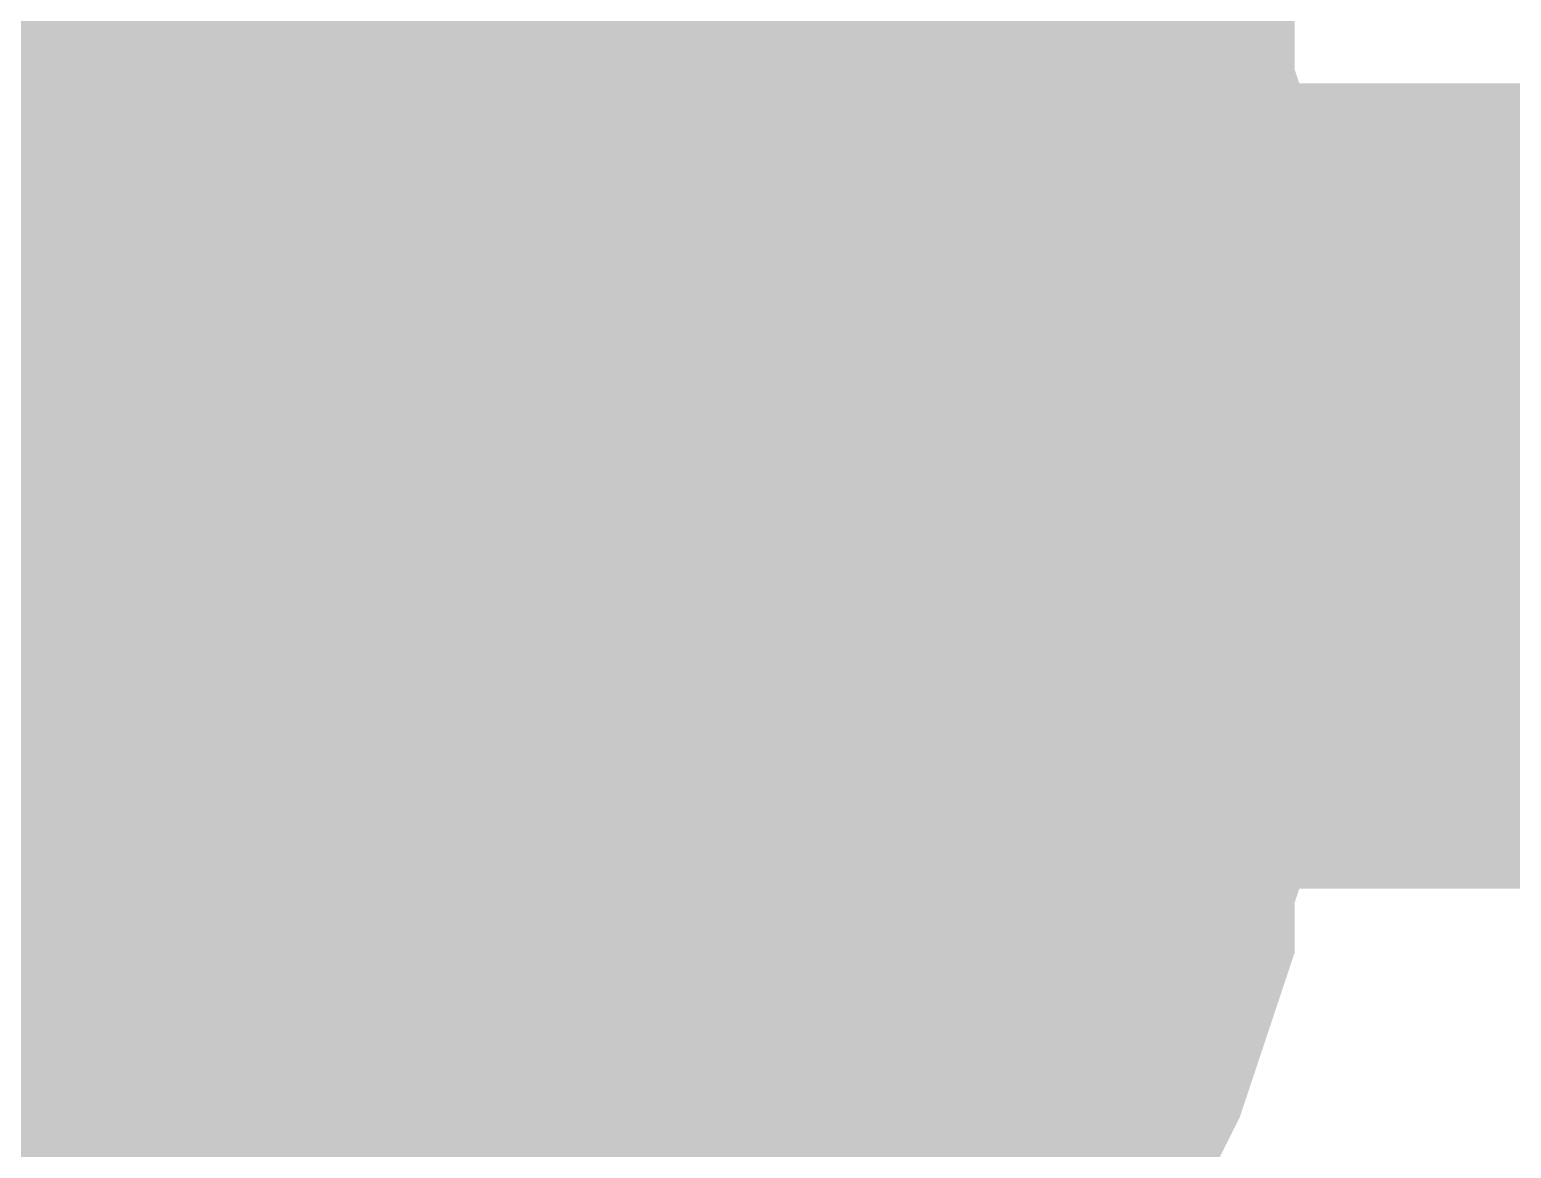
# Model space of a CAD drawing. Header units: inches. Extents: x 0 to 15, y 0 to 9.5.
# Drawn here: x 3.40811 to 3.42981, y 7.4902 to 7.50659 of the extents above; entities that cross this region are included whole.
import ezdxf

# ---------------------------------------------------------------- set-up
doc = ezdxf.new("R2010")
doc.units = ezdxf.units.IN
doc.header["$MEASUREMENT"] = 0
doc.layers.add('Sheet', color=255, linetype='Continuous')

msp = doc.modelspace()

# ---------------------------------------------------------------- linework, layer by layer
at = {"layer": 'Sheet'}
msp.add_lwpolyline([(3.39, 7.5, 0.02, 0.02, 1), (3.41, 7.5, 0.02, 0.02, 1)], format="xyseb", close=True, dxfattribs=at)
for points in [[(3.416332, 7.513122, 0.0118, 0.0118, 0), (3.417066, 7.512388, 0.0118, 0.0118, 0), (3.417433, 7.511654, 0.0118, 0.0118, 0), (3.418168, 7.510919, 0.0118, 0.0118, 0), (3.418535, 7.510185, 0.0118, 0.0118, 0), (3.419269, 7.50945, 0.0118, 0.0118, 0), (3.419636, 7.508349, 0.0118, 0.0118, 0), (3.420003, 7.507614, 0.0118, 0.0118, 0), (3.42037, 7.50688, 0.0118, 0.0118, 0), (3.420737, 7.505778, 0.0118, 0.0118, 0), (3.420737, 7.505044, 0.0118, 0.0118, 0), (3.421104, 7.503942, 0.0118, 0.0118, 0), (3.421104, 7.502841, 0.0118, 0.0118, 0), (3.421471, 7.502107, 0.0118, 0.0118, 0), (3.421471, 7.501005, 0.0118, 0.0118, 0), (3.421471, 7.499903, 0.0118, 0.0118, 0)], [(3.416332, 7.513122, 0.0118, 0.0118, 0), (3.417066, 7.512388, 0.0118, 0.0118, 0), (3.417433, 7.511654, 0.0118, 0.0118, 0), (3.418168, 7.510919, 0.0118, 0.0118, 0), (3.418535, 7.510185, 0.0118, 0.0118, 0), (3.419269, 7.50945, 0.0118, 0.0118, 0), (3.419636, 7.508349, 0.0118, 0.0118, 0), (3.420003, 7.507614, 0.0118, 0.0118, 0), (3.42037, 7.50688, 0.0118, 0.0118, 0), (3.420737, 7.505778, 0.0118, 0.0118, 0), (3.420737, 7.505044, 0.0118, 0.0118, 0), (3.421104, 7.503942, 0.0118, 0.0118, 0), (3.421104, 7.502841, 0.0118, 0.0118, 0), (3.421471, 7.502107, 0.0118, 0.0118, 0), (3.421471, 7.501005, 0.0118, 0.0118, 0), (3.421471, 7.499903, 0.0118, 0.0118, 0)], [(3.416332, 7.513122, 0.0118, 0.0118, 0), (3.417066, 7.512388, 0.0118, 0.0118, 0), (3.417433, 7.511654, 0.0118, 0.0118, 0), (3.418168, 7.510919, 0.0118, 0.0118, 0), (3.418535, 7.510185, 0.0118, 0.0118, 0), (3.419269, 7.50945, 0.0118, 0.0118, 0), (3.419636, 7.508349, 0.0118, 0.0118, 0), (3.420003, 7.507614, 0.0118, 0.0118, 0), (3.42037, 7.50688, 0.0118, 0.0118, 0), (3.420737, 7.505778, 0.0118, 0.0118, 0), (3.420737, 7.505044, 0.0118, 0.0118, 0), (3.421104, 7.503942, 0.0118, 0.0118, 0), (3.421104, 7.502841, 0.0118, 0.0118, 0), (3.421471, 7.502107, 0.0118, 0.0118, 0), (3.421471, 7.501005, 0.0118, 0.0118, 0), (3.421471, 7.499903, 0.0118, 0.0118, 0)], [(3.416332, 7.513122, 0.0118, 0.0118, 0), (3.417066, 7.512388, 0.0118, 0.0118, 0), (3.417433, 7.511654, 0.0118, 0.0118, 0), (3.418168, 7.510919, 0.0118, 0.0118, 0), (3.418535, 7.510185, 0.0118, 0.0118, 0), (3.419269, 7.50945, 0.0118, 0.0118, 0), (3.419636, 7.508349, 0.0118, 0.0118, 0), (3.420003, 7.507614, 0.0118, 0.0118, 0), (3.42037, 7.50688, 0.0118, 0.0118, 0), (3.420737, 7.505778, 0.0118, 0.0118, 0), (3.420737, 7.505044, 0.0118, 0.0118, 0), (3.421104, 7.503942, 0.0118, 0.0118, 0), (3.421104, 7.502841, 0.0118, 0.0118, 0), (3.421471, 7.502107, 0.0118, 0.0118, 0), (3.421471, 7.501005, 0.0118, 0.0118, 0), (3.421471, 7.499903, 0.0118, 0.0118, 0)], [(3.416332, 7.513122, 0.0118, 0.0118, 0), (3.417066, 7.512388, 0.0118, 0.0118, 0), (3.417433, 7.511654, 0.0118, 0.0118, 0), (3.418168, 7.510919, 0.0118, 0.0118, 0), (3.418535, 7.510185, 0.0118, 0.0118, 0), (3.419269, 7.50945, 0.0118, 0.0118, 0), (3.419636, 7.508349, 0.0118, 0.0118, 0), (3.420003, 7.507614, 0.0118, 0.0118, 0), (3.42037, 7.50688, 0.0118, 0.0118, 0), (3.420737, 7.505778, 0.0118, 0.0118, 0), (3.420737, 7.505044, 0.0118, 0.0118, 0), (3.421104, 7.503942, 0.0118, 0.0118, 0), (3.421104, 7.502841, 0.0118, 0.0118, 0), (3.421471, 7.502107, 0.0118, 0.0118, 0), (3.421471, 7.501005, 0.0118, 0.0118, 0), (3.421471, 7.499903, 0.0118, 0.0118, 0)], [(3.416332, 7.513122, 0.0118, 0.0118, 0), (3.417066, 7.512388, 0.0118, 0.0118, 0), (3.417433, 7.511654, 0.0118, 0.0118, 0), (3.418168, 7.510919, 0.0118, 0.0118, 0), (3.418535, 7.510185, 0.0118, 0.0118, 0), (3.419269, 7.50945, 0.0118, 0.0118, 0), (3.419636, 7.508349, 0.0118, 0.0118, 0), (3.420003, 7.507614, 0.0118, 0.0118, 0), (3.42037, 7.50688, 0.0118, 0.0118, 0), (3.420737, 7.505778, 0.0118, 0.0118, 0), (3.420737, 7.505044, 0.0118, 0.0118, 0), (3.421104, 7.503942, 0.0118, 0.0118, 0), (3.421104, 7.502841, 0.0118, 0.0118, 0), (3.421471, 7.502107, 0.0118, 0.0118, 0), (3.421471, 7.501005, 0.0118, 0.0118, 0), (3.421471, 7.499903, 0.0118, 0.0118, 0)], [(3.416332, 7.513122, 0.0118, 0.0118, 0), (3.417066, 7.512388, 0.0118, 0.0118, 0), (3.417433, 7.511654, 0.0118, 0.0118, 0), (3.418168, 7.510919, 0.0118, 0.0118, 0), (3.418535, 7.510185, 0.0118, 0.0118, 0), (3.419269, 7.50945, 0.0118, 0.0118, 0), (3.419636, 7.508349, 0.0118, 0.0118, 0), (3.420003, 7.507614, 0.0118, 0.0118, 0), (3.42037, 7.50688, 0.0118, 0.0118, 0), (3.420737, 7.505778, 0.0118, 0.0118, 0), (3.420737, 7.505044, 0.0118, 0.0118, 0), (3.421104, 7.503942, 0.0118, 0.0118, 0), (3.421104, 7.502841, 0.0118, 0.0118, 0), (3.421471, 7.502107, 0.0118, 0.0118, 0), (3.421471, 7.501005, 0.0118, 0.0118, 0), (3.421471, 7.499903, 0.0118, 0.0118, 0)], [(3.419269, 7.50945, 0.0039, 0.0039, 0), (3.419636, 7.508349, 0.0039, 0.0039, 0), (3.420003, 7.507614, 0.0039, 0.0039, 0), (3.42037, 7.50688, 0.0039, 0.0039, 0), (3.420737, 7.505778, 0.0039, 0.0039, 0), (3.420737, 7.505044, 0.0039, 0.0039, 0), (3.421104, 7.503942, 0.0039, 0.0039, 0), (3.421104, 7.502841, 0.0039, 0.0039, 0), (3.421471, 7.502107, 0.0039, 0.0039, 0), (3.421471, 7.501005, 0.0039, 0.0039, 0), (3.421471, 7.499903, 0.0039, 0.0039, 0)], [(3.419269, 7.50945, 0.0039, 0.0039, 0), (3.419636, 7.508349, 0.0039, 0.0039, 0), (3.420003, 7.507614, 0.0039, 0.0039, 0), (3.42037, 7.50688, 0.0039, 0.0039, 0), (3.420737, 7.505778, 0.0039, 0.0039, 0), (3.420737, 7.505044, 0.0039, 0.0039, 0), (3.421104, 7.503942, 0.0039, 0.0039, 0), (3.421104, 7.502841, 0.0039, 0.0039, 0), (3.421471, 7.502107, 0.0039, 0.0039, 0), (3.421471, 7.501005, 0.0039, 0.0039, 0), (3.421471, 7.499903, 0.0039, 0.0039, 0)], [(3.419269, 7.50945, 0.0039, 0.0039, 0), (3.419636, 7.508349, 0.0039, 0.0039, 0), (3.420003, 7.507614, 0.0039, 0.0039, 0), (3.42037, 7.50688, 0.0039, 0.0039, 0), (3.420737, 7.505778, 0.0039, 0.0039, 0), (3.420737, 7.505044, 0.0039, 0.0039, 0), (3.421104, 7.503942, 0.0039, 0.0039, 0), (3.421104, 7.502841, 0.0039, 0.0039, 0), (3.421471, 7.502107, 0.0039, 0.0039, 0), (3.421471, 7.501005, 0.0039, 0.0039, 0), (3.421471, 7.499903, 0.0039, 0.0039, 0)], [(3.419269, 7.50945, 0.0039, 0.0039, 0), (3.419636, 7.508349, 0.0039, 0.0039, 0), (3.420003, 7.507614, 0.0039, 0.0039, 0), (3.42037, 7.50688, 0.0039, 0.0039, 0), (3.420737, 7.505778, 0.0039, 0.0039, 0), (3.420737, 7.505044, 0.0039, 0.0039, 0), (3.421104, 7.503942, 0.0039, 0.0039, 0), (3.421104, 7.502841, 0.0039, 0.0039, 0), (3.421471, 7.502107, 0.0039, 0.0039, 0), (3.421471, 7.501005, 0.0039, 0.0039, 0), (3.421471, 7.499903, 0.0039, 0.0039, 0)], [(3.419269, 7.50945, 0.0039, 0.0039, 0), (3.419636, 7.508349, 0.0039, 0.0039, 0), (3.420003, 7.507614, 0.0039, 0.0039, 0), (3.42037, 7.50688, 0.0039, 0.0039, 0), (3.420737, 7.505778, 0.0039, 0.0039, 0), (3.420737, 7.505044, 0.0039, 0.0039, 0), (3.421104, 7.503942, 0.0039, 0.0039, 0), (3.421104, 7.502841, 0.0039, 0.0039, 0), (3.421471, 7.502107, 0.0039, 0.0039, 0), (3.421471, 7.501005, 0.0039, 0.0039, 0), (3.421471, 7.499903, 0.0039, 0.0039, 0)], [(3.419269, 7.50945, 0.0039, 0.0039, 0), (3.419636, 7.508349, 0.0039, 0.0039, 0), (3.420003, 7.507614, 0.0039, 0.0039, 0), (3.42037, 7.50688, 0.0039, 0.0039, 0), (3.420737, 7.505778, 0.0039, 0.0039, 0), (3.420737, 7.505044, 0.0039, 0.0039, 0), (3.421104, 7.503942, 0.0039, 0.0039, 0), (3.421104, 7.502841, 0.0039, 0.0039, 0), (3.421471, 7.502107, 0.0039, 0.0039, 0), (3.421471, 7.501005, 0.0039, 0.0039, 0), (3.421471, 7.499903, 0.0039, 0.0039, 0)], [(3.419269, 7.50945, 0.0039, 0.0039, 0), (3.419636, 7.508349, 0.0039, 0.0039, 0), (3.420003, 7.507614, 0.0039, 0.0039, 0), (3.42037, 7.50688, 0.0039, 0.0039, 0), (3.420737, 7.505778, 0.0039, 0.0039, 0), (3.420737, 7.505044, 0.0039, 0.0039, 0), (3.421104, 7.503942, 0.0039, 0.0039, 0), (3.421104, 7.502841, 0.0039, 0.0039, 0), (3.421471, 7.502107, 0.0039, 0.0039, 0), (3.421471, 7.501005, 0.0039, 0.0039, 0), (3.421471, 7.499903, 0.0039, 0.0039, 0)], [(3.701547, 7.499903, 0.0118, 0.0118, 0), (3.401649, 7.499903, 0.0118, 0.0118, 0)], [(3.421471, 7.499903, 0.0118, 0.0118, 0), (3.421471, 7.498802, 0.0118, 0.0118, 0), (3.421471, 7.4977, 0.0118, 0.0118, 0), (3.421104, 7.496966, 0.0118, 0.0118, 0), (3.421104, 7.495864, 0.0118, 0.0118, 0), (3.420737, 7.494763, 0.0118, 0.0118, 0), (3.420737, 7.494028, 0.0118, 0.0118, 0), (3.42037, 7.492927, 0.0118, 0.0118, 0), (3.420003, 7.492192, 0.0118, 0.0118, 0), (3.419636, 7.491091, 0.0118, 0.0118, 0), (3.419269, 7.490356, 0.0118, 0.0118, 0), (3.418535, 7.489622, 0.0118, 0.0118, 0), (3.418168, 7.48852, 0.0118, 0.0118, 0), (3.417433, 7.487786, 0.0118, 0.0118, 0), (3.417066, 7.487052, 0.0118, 0.0118, 0), (3.416332, 7.486317, 0.0118, 0.0118, 0), (3.415598, 7.485583, 0.0118, 0.0118, 0), (3.414864, 7.484848, 0.0118, 0.0118, 0), (3.41413, 7.484481, 0.0118, 0.0118, 0), (3.413396, 7.483747, 0.0118, 0.0118, 0)], [(3.421471, 7.499903, 0.0118, 0.0118, 0), (3.421471, 7.498802, 0.0118, 0.0118, 0), (3.421471, 7.4977, 0.0118, 0.0118, 0), (3.421104, 7.496966, 0.0118, 0.0118, 0), (3.421104, 7.495864, 0.0118, 0.0118, 0), (3.420737, 7.494763, 0.0118, 0.0118, 0), (3.420737, 7.494028, 0.0118, 0.0118, 0), (3.42037, 7.492927, 0.0118, 0.0118, 0), (3.420003, 7.492192, 0.0118, 0.0118, 0), (3.419636, 7.491091, 0.0118, 0.0118, 0), (3.419269, 7.490356, 0.0118, 0.0118, 0), (3.418535, 7.489622, 0.0118, 0.0118, 0), (3.418168, 7.48852, 0.0118, 0.0118, 0), (3.417433, 7.487786, 0.0118, 0.0118, 0), (3.417066, 7.487052, 0.0118, 0.0118, 0), (3.416332, 7.486317, 0.0118, 0.0118, 0), (3.415598, 7.485583, 0.0118, 0.0118, 0), (3.414864, 7.484848, 0.0118, 0.0118, 0), (3.41413, 7.484481, 0.0118, 0.0118, 0), (3.413396, 7.483747, 0.0118, 0.0118, 0)], [(3.421471, 7.499903, 0.0118, 0.0118, 0), (3.421471, 7.498802, 0.0118, 0.0118, 0), (3.421471, 7.4977, 0.0118, 0.0118, 0), (3.421104, 7.496966, 0.0118, 0.0118, 0), (3.421104, 7.495864, 0.0118, 0.0118, 0), (3.420737, 7.494763, 0.0118, 0.0118, 0), (3.420737, 7.494028, 0.0118, 0.0118, 0), (3.42037, 7.492927, 0.0118, 0.0118, 0), (3.420003, 7.492192, 0.0118, 0.0118, 0), (3.419636, 7.491091, 0.0118, 0.0118, 0), (3.419269, 7.490356, 0.0118, 0.0118, 0), (3.418535, 7.489622, 0.0118, 0.0118, 0), (3.418168, 7.48852, 0.0118, 0.0118, 0), (3.417433, 7.487786, 0.0118, 0.0118, 0), (3.417066, 7.487052, 0.0118, 0.0118, 0), (3.416332, 7.486317, 0.0118, 0.0118, 0), (3.415598, 7.485583, 0.0118, 0.0118, 0), (3.414864, 7.484848, 0.0118, 0.0118, 0), (3.41413, 7.484481, 0.0118, 0.0118, 0), (3.413396, 7.483747, 0.0118, 0.0118, 0)], [(3.421471, 7.499903, 0.0118, 0.0118, 0), (3.421471, 7.498802, 0.0118, 0.0118, 0), (3.421471, 7.4977, 0.0118, 0.0118, 0), (3.421104, 7.496966, 0.0118, 0.0118, 0), (3.421104, 7.495864, 0.0118, 0.0118, 0), (3.420737, 7.494763, 0.0118, 0.0118, 0), (3.420737, 7.494028, 0.0118, 0.0118, 0), (3.42037, 7.492927, 0.0118, 0.0118, 0), (3.420003, 7.492192, 0.0118, 0.0118, 0), (3.419636, 7.491091, 0.0118, 0.0118, 0), (3.419269, 7.490356, 0.0118, 0.0118, 0), (3.418535, 7.489622, 0.0118, 0.0118, 0), (3.418168, 7.48852, 0.0118, 0.0118, 0), (3.417433, 7.487786, 0.0118, 0.0118, 0), (3.417066, 7.487052, 0.0118, 0.0118, 0), (3.416332, 7.486317, 0.0118, 0.0118, 0), (3.415598, 7.485583, 0.0118, 0.0118, 0), (3.414864, 7.484848, 0.0118, 0.0118, 0), (3.41413, 7.484481, 0.0118, 0.0118, 0), (3.413396, 7.483747, 0.0118, 0.0118, 0)], [(3.421471, 7.499903, 0.0118, 0.0118, 0), (3.421471, 7.498802, 0.0118, 0.0118, 0), (3.421471, 7.4977, 0.0118, 0.0118, 0), (3.421104, 7.496966, 0.0118, 0.0118, 0), (3.421104, 7.495864, 0.0118, 0.0118, 0), (3.420737, 7.494763, 0.0118, 0.0118, 0), (3.420737, 7.494028, 0.0118, 0.0118, 0), (3.42037, 7.492927, 0.0118, 0.0118, 0), (3.420003, 7.492192, 0.0118, 0.0118, 0), (3.419636, 7.491091, 0.0118, 0.0118, 0), (3.419269, 7.490356, 0.0118, 0.0118, 0), (3.418535, 7.489622, 0.0118, 0.0118, 0), (3.418168, 7.48852, 0.0118, 0.0118, 0), (3.417433, 7.487786, 0.0118, 0.0118, 0), (3.417066, 7.487052, 0.0118, 0.0118, 0), (3.416332, 7.486317, 0.0118, 0.0118, 0), (3.415598, 7.485583, 0.0118, 0.0118, 0), (3.414864, 7.484848, 0.0118, 0.0118, 0), (3.41413, 7.484481, 0.0118, 0.0118, 0), (3.413396, 7.483747, 0.0118, 0.0118, 0)], [(3.421471, 7.499903, 0.0118, 0.0118, 0), (3.421471, 7.498802, 0.0118, 0.0118, 0), (3.421471, 7.4977, 0.0118, 0.0118, 0), (3.421104, 7.496966, 0.0118, 0.0118, 0), (3.421104, 7.495864, 0.0118, 0.0118, 0), (3.420737, 7.494763, 0.0118, 0.0118, 0), (3.420737, 7.494028, 0.0118, 0.0118, 0), (3.42037, 7.492927, 0.0118, 0.0118, 0), (3.420003, 7.492192, 0.0118, 0.0118, 0), (3.419636, 7.491091, 0.0118, 0.0118, 0), (3.419269, 7.490356, 0.0118, 0.0118, 0), (3.418535, 7.489622, 0.0118, 0.0118, 0), (3.418168, 7.48852, 0.0118, 0.0118, 0), (3.417433, 7.487786, 0.0118, 0.0118, 0), (3.417066, 7.487052, 0.0118, 0.0118, 0), (3.416332, 7.486317, 0.0118, 0.0118, 0), (3.415598, 7.485583, 0.0118, 0.0118, 0), (3.414864, 7.484848, 0.0118, 0.0118, 0), (3.41413, 7.484481, 0.0118, 0.0118, 0), (3.413396, 7.483747, 0.0118, 0.0118, 0)], [(3.421471, 7.499903, 0.0118, 0.0118, 0), (3.421471, 7.498802, 0.0118, 0.0118, 0), (3.421471, 7.4977, 0.0118, 0.0118, 0), (3.421104, 7.496966, 0.0118, 0.0118, 0), (3.421104, 7.495864, 0.0118, 0.0118, 0), (3.420737, 7.494763, 0.0118, 0.0118, 0), (3.420737, 7.494028, 0.0118, 0.0118, 0), (3.42037, 7.492927, 0.0118, 0.0118, 0), (3.420003, 7.492192, 0.0118, 0.0118, 0), (3.419636, 7.491091, 0.0118, 0.0118, 0), (3.419269, 7.490356, 0.0118, 0.0118, 0), (3.418535, 7.489622, 0.0118, 0.0118, 0), (3.418168, 7.48852, 0.0118, 0.0118, 0), (3.417433, 7.487786, 0.0118, 0.0118, 0), (3.417066, 7.487052, 0.0118, 0.0118, 0), (3.416332, 7.486317, 0.0118, 0.0118, 0), (3.415598, 7.485583, 0.0118, 0.0118, 0), (3.414864, 7.484848, 0.0118, 0.0118, 0), (3.41413, 7.484481, 0.0118, 0.0118, 0), (3.413396, 7.483747, 0.0118, 0.0118, 0)], [(3.421471, 7.499903, 0.0118, 0.0118, 0), (3.421471, 7.499903, 0.0118, 0.0118, 0), (3.421471, 7.499903, 0.0118, 0.0118, 0), (3.421471, 7.499903, 0.0118, 0.0118, 0), (3.421471, 7.499903, 0.0118, 0.0118, 0), (3.421471, 7.499903, 0.0118, 0.0118, 0), (3.421471, 7.499903, 0.0118, 0.0118, 0), (3.421471, 7.499903, 0.0118, 0.0118, 0), (3.421471, 7.499903, 0.0118, 0.0118, 0), (3.421471, 7.499903, 0.0118, 0.0118, 0), (3.421471, 7.499903, 0.0118, 0.0118, 0), (3.421471, 7.499903, 0.0118, 0.0118, 0), (3.421471, 7.499903, 0.0118, 0.0118, 0), (3.421471, 7.499903, 0.0118, 0.0118, 0), (3.421471, 7.499903, 0.0118, 0.0118, 0), (3.421471, 7.499903, 0.0118, 0.0118, 0), (3.421471, 7.499903, 0.0118, 0.0118, 0), (3.421471, 7.499903, 0.0118, 0.0118, 0), (3.421471, 7.499903, 0.0118, 0.0118, 0), (3.421471, 7.499903, 0.0118, 0.0118, 0), (3.421471, 7.499903, 0.0118, 0.0118, 0), (3.421471, 7.499903, 0.0118, 0.0118, 0), (3.421471, 7.499903, 0.0118, 0.0118, 0), (3.421471, 7.499903, 0.0118, 0.0118, 0), (3.421471, 7.499903, 0.0118, 0.0118, 0), (3.421471, 7.499903, 0.0118, 0.0118, 0), (3.421471, 7.499903, 0.0118, 0.0118, 0), (3.421471, 7.499903, 0.0118, 0.0118, 0), (3.421471, 7.499903, 0.0118, 0.0118, 0), (3.421471, 7.499903, 0.0118, 0.0118, 0), (3.421471, 7.499903, 0.0118, 0.0118, 0), (3.421471, 7.499903, 0.0118, 0.0118, 0), (3.421471, 7.499903, 0.0118, 0.0118, 0)], [(3.421471, 7.499903, 0.0118, 0.0118, 0), (3.421471, 7.499903, 0.0118, 0.0118, 0)], [(3.421471, 7.499903, 0.0118, 0.0118, 0), (3.421471, 7.499903, 0.0118, 0.0118, 0), (3.421471, 7.499903, 0.0118, 0.0118, 0), (3.421471, 7.499903, 0.0118, 0.0118, 0), (3.421471, 7.499903, 0.0118, 0.0118, 0), (3.421471, 7.499903, 0.0118, 0.0118, 0), (3.421471, 7.499903, 0.0118, 0.0118, 0), (3.421471, 7.499903, 0.0118, 0.0118, 0), (3.421471, 7.499903, 0.0118, 0.0118, 0), (3.421471, 7.499903, 0.0118, 0.0118, 0), (3.421471, 7.499903, 0.0118, 0.0118, 0), (3.421471, 7.499903, 0.0118, 0.0118, 0), (3.421471, 7.499903, 0.0118, 0.0118, 0), (3.421471, 7.499903, 0.0118, 0.0118, 0), (3.421471, 7.499903, 0.0118, 0.0118, 0), (3.421471, 7.499903, 0.0118, 0.0118, 0), (3.421471, 7.499903, 0.0118, 0.0118, 0), (3.421471, 7.499903, 0.0118, 0.0118, 0), (3.421471, 7.499903, 0.0118, 0.0118, 0), (3.421471, 7.499903, 0.0118, 0.0118, 0), (3.421471, 7.499903, 0.0118, 0.0118, 0), (3.421471, 7.499903, 0.0118, 0.0118, 0), (3.421471, 7.499903, 0.0118, 0.0118, 0), (3.421471, 7.499903, 0.0118, 0.0118, 0), (3.421471, 7.499903, 0.0118, 0.0118, 0), (3.421471, 7.499903, 0.0118, 0.0118, 0), (3.421471, 7.499903, 0.0118, 0.0118, 0), (3.421471, 7.499903, 0.0118, 0.0118, 0), (3.421471, 7.499903, 0.0118, 0.0118, 0), (3.421471, 7.499903, 0.0118, 0.0118, 0), (3.421471, 7.499903, 0.0118, 0.0118, 0), (3.421471, 7.499903, 0.0118, 0.0118, 0), (3.421471, 7.499903, 0.0118, 0.0118, 0)], [(3.421471, 7.499903, 0.0118, 0.0118, 0), (3.421471, 7.499903, 0.0118, 0.0118, 0)], [(3.421471, 7.499903, 0.0118, 0.0118, 0), (3.421471, 7.499903, 0.0118, 0.0118, 0), (3.421471, 7.499903, 0.0118, 0.0118, 0), (3.421471, 7.499903, 0.0118, 0.0118, 0), (3.421471, 7.499903, 0.0118, 0.0118, 0), (3.421471, 7.499903, 0.0118, 0.0118, 0), (3.421471, 7.499903, 0.0118, 0.0118, 0), (3.421471, 7.499903, 0.0118, 0.0118, 0), (3.421471, 7.499903, 0.0118, 0.0118, 0), (3.421471, 7.499903, 0.0118, 0.0118, 0), (3.421471, 7.499903, 0.0118, 0.0118, 0), (3.421471, 7.499903, 0.0118, 0.0118, 0), (3.421471, 7.499903, 0.0118, 0.0118, 0), (3.421471, 7.499903, 0.0118, 0.0118, 0), (3.421471, 7.499903, 0.0118, 0.0118, 0), (3.421471, 7.499903, 0.0118, 0.0118, 0), (3.421471, 7.499903, 0.0118, 0.0118, 0), (3.421471, 7.499903, 0.0118, 0.0118, 0), (3.421471, 7.499903, 0.0118, 0.0118, 0), (3.421471, 7.499903, 0.0118, 0.0118, 0), (3.421471, 7.499903, 0.0118, 0.0118, 0), (3.421471, 7.499903, 0.0118, 0.0118, 0), (3.421471, 7.499903, 0.0118, 0.0118, 0), (3.421471, 7.499903, 0.0118, 0.0118, 0), (3.421471, 7.499903, 0.0118, 0.0118, 0), (3.421471, 7.499903, 0.0118, 0.0118, 0), (3.421471, 7.499903, 0.0118, 0.0118, 0), (3.421471, 7.499903, 0.0118, 0.0118, 0), (3.421471, 7.499903, 0.0118, 0.0118, 0), (3.421471, 7.499903, 0.0118, 0.0118, 0), (3.421471, 7.499903, 0.0118, 0.0118, 0), (3.421471, 7.499903, 0.0118, 0.0118, 0), (3.421471, 7.499903, 0.0118, 0.0118, 0)], [(3.421471, 7.499903, 0.0118, 0.0118, 0), (3.421471, 7.499903, 0.0118, 0.0118, 0)], [(3.421471, 7.499903, 0.0118, 0.0118, 0), (3.421471, 7.499903, 0.0118, 0.0118, 0), (3.421471, 7.499903, 0.0118, 0.0118, 0), (3.421471, 7.499903, 0.0118, 0.0118, 0), (3.421471, 7.499903, 0.0118, 0.0118, 0), (3.421471, 7.499903, 0.0118, 0.0118, 0), (3.421471, 7.499903, 0.0118, 0.0118, 0), (3.421471, 7.499903, 0.0118, 0.0118, 0), (3.421471, 7.499903, 0.0118, 0.0118, 0), (3.421471, 7.499903, 0.0118, 0.0118, 0), (3.421471, 7.499903, 0.0118, 0.0118, 0), (3.421471, 7.499903, 0.0118, 0.0118, 0), (3.421471, 7.499903, 0.0118, 0.0118, 0), (3.421471, 7.499903, 0.0118, 0.0118, 0), (3.421471, 7.499903, 0.0118, 0.0118, 0), (3.421471, 7.499903, 0.0118, 0.0118, 0), (3.421471, 7.499903, 0.0118, 0.0118, 0), (3.421471, 7.499903, 0.0118, 0.0118, 0), (3.421471, 7.499903, 0.0118, 0.0118, 0), (3.421471, 7.499903, 0.0118, 0.0118, 0), (3.421471, 7.499903, 0.0118, 0.0118, 0), (3.421471, 7.499903, 0.0118, 0.0118, 0), (3.421471, 7.499903, 0.0118, 0.0118, 0), (3.421471, 7.499903, 0.0118, 0.0118, 0), (3.421471, 7.499903, 0.0118, 0.0118, 0), (3.421471, 7.499903, 0.0118, 0.0118, 0), (3.421471, 7.499903, 0.0118, 0.0118, 0), (3.421471, 7.499903, 0.0118, 0.0118, 0), (3.421471, 7.499903, 0.0118, 0.0118, 0), (3.421471, 7.499903, 0.0118, 0.0118, 0), (3.421471, 7.499903, 0.0118, 0.0118, 0), (3.421471, 7.499903, 0.0118, 0.0118, 0), (3.421471, 7.499903, 0.0118, 0.0118, 0)], [(3.421471, 7.499903, 0.0118, 0.0118, 0), (3.421471, 7.499903, 0.0118, 0.0118, 0)], [(3.421471, 7.499903, 0.0118, 0.0118, 0), (3.421471, 7.499903, 0.0118, 0.0118, 0), (3.421471, 7.499903, 0.0118, 0.0118, 0), (3.421471, 7.499903, 0.0118, 0.0118, 0), (3.421471, 7.499903, 0.0118, 0.0118, 0), (3.421471, 7.499903, 0.0118, 0.0118, 0), (3.421471, 7.499903, 0.0118, 0.0118, 0), (3.421471, 7.499903, 0.0118, 0.0118, 0), (3.421471, 7.499903, 0.0118, 0.0118, 0), (3.421471, 7.499903, 0.0118, 0.0118, 0), (3.421471, 7.499903, 0.0118, 0.0118, 0), (3.421471, 7.499903, 0.0118, 0.0118, 0), (3.421471, 7.499903, 0.0118, 0.0118, 0), (3.421471, 7.499903, 0.0118, 0.0118, 0), (3.421471, 7.499903, 0.0118, 0.0118, 0), (3.421471, 7.499903, 0.0118, 0.0118, 0), (3.421471, 7.499903, 0.0118, 0.0118, 0), (3.421471, 7.499903, 0.0118, 0.0118, 0), (3.421471, 7.499903, 0.0118, 0.0118, 0), (3.421471, 7.499903, 0.0118, 0.0118, 0), (3.421471, 7.499903, 0.0118, 0.0118, 0), (3.421471, 7.499903, 0.0118, 0.0118, 0), (3.421471, 7.499903, 0.0118, 0.0118, 0), (3.421471, 7.499903, 0.0118, 0.0118, 0), (3.421471, 7.499903, 0.0118, 0.0118, 0), (3.421471, 7.499903, 0.0118, 0.0118, 0), (3.421471, 7.499903, 0.0118, 0.0118, 0), (3.421471, 7.499903, 0.0118, 0.0118, 0), (3.421471, 7.499903, 0.0118, 0.0118, 0), (3.421471, 7.499903, 0.0118, 0.0118, 0), (3.421471, 7.499903, 0.0118, 0.0118, 0), (3.421471, 7.499903, 0.0118, 0.0118, 0), (3.421471, 7.499903, 0.0118, 0.0118, 0)], [(3.421471, 7.499903, 0.0118, 0.0118, 0), (3.421471, 7.499903, 0.0118, 0.0118, 0)], [(3.421471, 7.499903, 0.0118, 0.0118, 0), (3.421471, 7.499903, 0.0118, 0.0118, 0), (3.421471, 7.499903, 0.0118, 0.0118, 0), (3.421471, 7.499903, 0.0118, 0.0118, 0), (3.421471, 7.499903, 0.0118, 0.0118, 0), (3.421471, 7.499903, 0.0118, 0.0118, 0), (3.421471, 7.499903, 0.0118, 0.0118, 0), (3.421471, 7.499903, 0.0118, 0.0118, 0), (3.421471, 7.499903, 0.0118, 0.0118, 0), (3.421471, 7.499903, 0.0118, 0.0118, 0), (3.421471, 7.499903, 0.0118, 0.0118, 0), (3.421471, 7.499903, 0.0118, 0.0118, 0), (3.421471, 7.499903, 0.0118, 0.0118, 0), (3.421471, 7.499903, 0.0118, 0.0118, 0), (3.421471, 7.499903, 0.0118, 0.0118, 0), (3.421471, 7.499903, 0.0118, 0.0118, 0), (3.421471, 7.499903, 0.0118, 0.0118, 0), (3.421471, 7.499903, 0.0118, 0.0118, 0), (3.421471, 7.499903, 0.0118, 0.0118, 0), (3.421471, 7.499903, 0.0118, 0.0118, 0), (3.421471, 7.499903, 0.0118, 0.0118, 0), (3.421471, 7.499903, 0.0118, 0.0118, 0), (3.421471, 7.499903, 0.0118, 0.0118, 0), (3.421471, 7.499903, 0.0118, 0.0118, 0), (3.421471, 7.499903, 0.0118, 0.0118, 0), (3.421471, 7.499903, 0.0118, 0.0118, 0), (3.421471, 7.499903, 0.0118, 0.0118, 0), (3.421471, 7.499903, 0.0118, 0.0118, 0), (3.421471, 7.499903, 0.0118, 0.0118, 0), (3.421471, 7.499903, 0.0118, 0.0118, 0), (3.421471, 7.499903, 0.0118, 0.0118, 0), (3.421471, 7.499903, 0.0118, 0.0118, 0), (3.421471, 7.499903, 0.0118, 0.0118, 0)], [(3.421471, 7.499903, 0.0118, 0.0118, 0), (3.421471, 7.499903, 0.0118, 0.0118, 0)], [(3.421471, 7.499903, 0.0118, 0.0118, 0), (3.421471, 7.499903, 0.0118, 0.0118, 0), (3.421471, 7.499903, 0.0118, 0.0118, 0), (3.421471, 7.499903, 0.0118, 0.0118, 0), (3.421471, 7.499903, 0.0118, 0.0118, 0), (3.421471, 7.499903, 0.0118, 0.0118, 0), (3.421471, 7.499903, 0.0118, 0.0118, 0), (3.421471, 7.499903, 0.0118, 0.0118, 0), (3.421471, 7.499903, 0.0118, 0.0118, 0), (3.421471, 7.499903, 0.0118, 0.0118, 0), (3.421471, 7.499903, 0.0118, 0.0118, 0), (3.421471, 7.499903, 0.0118, 0.0118, 0), (3.421471, 7.499903, 0.0118, 0.0118, 0), (3.421471, 7.499903, 0.0118, 0.0118, 0), (3.421471, 7.499903, 0.0118, 0.0118, 0), (3.421471, 7.499903, 0.0118, 0.0118, 0), (3.421471, 7.499903, 0.0118, 0.0118, 0), (3.421471, 7.499903, 0.0118, 0.0118, 0), (3.421471, 7.499903, 0.0118, 0.0118, 0), (3.421471, 7.499903, 0.0118, 0.0118, 0), (3.421471, 7.499903, 0.0118, 0.0118, 0), (3.421471, 7.499903, 0.0118, 0.0118, 0), (3.421471, 7.499903, 0.0118, 0.0118, 0), (3.421471, 7.499903, 0.0118, 0.0118, 0), (3.421471, 7.499903, 0.0118, 0.0118, 0), (3.421471, 7.499903, 0.0118, 0.0118, 0), (3.421471, 7.499903, 0.0118, 0.0118, 0), (3.421471, 7.499903, 0.0118, 0.0118, 0), (3.421471, 7.499903, 0.0118, 0.0118, 0), (3.421471, 7.499903, 0.0118, 0.0118, 0), (3.421471, 7.499903, 0.0118, 0.0118, 0), (3.421471, 7.499903, 0.0118, 0.0118, 0), (3.421471, 7.499903, 0.0118, 0.0118, 0)], [(3.421471, 7.499903, 0.0118, 0.0118, 0), (3.421471, 7.499903, 0.0118, 0.0118, 0)], [(3.421471, 7.499903, 0.0039, 0.0039, 0), (3.421471, 7.498802, 0.0039, 0.0039, 0), (3.421471, 7.4977, 0.0039, 0.0039, 0), (3.421104, 7.496966, 0.0039, 0.0039, 0), (3.421104, 7.495864, 0.0039, 0.0039, 0), (3.420737, 7.494763, 0.0039, 0.0039, 0), (3.420737, 7.494028, 0.0039, 0.0039, 0), (3.42037, 7.492927, 0.0039, 0.0039, 0), (3.420003, 7.492192, 0.0039, 0.0039, 0), (3.419636, 7.491091, 0.0039, 0.0039, 0), (3.419269, 7.490356, 0.0039, 0.0039, 0), (3.418535, 7.489622, 0.0039, 0.0039, 0), (3.418168, 7.48852, 0.0039, 0.0039, 0), (3.417433, 7.487786, 0.0039, 0.0039, 0)], [(3.421471, 7.499903, 0.0039, 0.0039, 0), (3.421471, 7.498802, 0.0039, 0.0039, 0), (3.421471, 7.4977, 0.0039, 0.0039, 0), (3.421104, 7.496966, 0.0039, 0.0039, 0), (3.421104, 7.495864, 0.0039, 0.0039, 0), (3.420737, 7.494763, 0.0039, 0.0039, 0), (3.420737, 7.494028, 0.0039, 0.0039, 0), (3.42037, 7.492927, 0.0039, 0.0039, 0), (3.420003, 7.492192, 0.0039, 0.0039, 0), (3.419636, 7.491091, 0.0039, 0.0039, 0), (3.419269, 7.490356, 0.0039, 0.0039, 0), (3.418535, 7.489622, 0.0039, 0.0039, 0), (3.418168, 7.48852, 0.0039, 0.0039, 0), (3.417433, 7.487786, 0.0039, 0.0039, 0)], [(3.421471, 7.499903, 0.0039, 0.0039, 0), (3.421471, 7.498802, 0.0039, 0.0039, 0), (3.421471, 7.4977, 0.0039, 0.0039, 0), (3.421104, 7.496966, 0.0039, 0.0039, 0), (3.421104, 7.495864, 0.0039, 0.0039, 0), (3.420737, 7.494763, 0.0039, 0.0039, 0), (3.420737, 7.494028, 0.0039, 0.0039, 0), (3.42037, 7.492927, 0.0039, 0.0039, 0), (3.420003, 7.492192, 0.0039, 0.0039, 0), (3.419636, 7.491091, 0.0039, 0.0039, 0), (3.419269, 7.490356, 0.0039, 0.0039, 0), (3.418535, 7.489622, 0.0039, 0.0039, 0), (3.418168, 7.48852, 0.0039, 0.0039, 0), (3.417433, 7.487786, 0.0039, 0.0039, 0)], [(3.421471, 7.499903, 0.0039, 0.0039, 0), (3.421471, 7.498802, 0.0039, 0.0039, 0), (3.421471, 7.4977, 0.0039, 0.0039, 0), (3.421104, 7.496966, 0.0039, 0.0039, 0), (3.421104, 7.495864, 0.0039, 0.0039, 0), (3.420737, 7.494763, 0.0039, 0.0039, 0), (3.420737, 7.494028, 0.0039, 0.0039, 0), (3.42037, 7.492927, 0.0039, 0.0039, 0), (3.420003, 7.492192, 0.0039, 0.0039, 0), (3.419636, 7.491091, 0.0039, 0.0039, 0), (3.419269, 7.490356, 0.0039, 0.0039, 0), (3.418535, 7.489622, 0.0039, 0.0039, 0), (3.418168, 7.48852, 0.0039, 0.0039, 0), (3.417433, 7.487786, 0.0039, 0.0039, 0)], [(3.421471, 7.499903, 0.0039, 0.0039, 0), (3.421471, 7.498802, 0.0039, 0.0039, 0), (3.421471, 7.4977, 0.0039, 0.0039, 0), (3.421104, 7.496966, 0.0039, 0.0039, 0), (3.421104, 7.495864, 0.0039, 0.0039, 0), (3.420737, 7.494763, 0.0039, 0.0039, 0), (3.420737, 7.494028, 0.0039, 0.0039, 0), (3.42037, 7.492927, 0.0039, 0.0039, 0), (3.420003, 7.492192, 0.0039, 0.0039, 0), (3.419636, 7.491091, 0.0039, 0.0039, 0), (3.419269, 7.490356, 0.0039, 0.0039, 0), (3.418535, 7.489622, 0.0039, 0.0039, 0), (3.418168, 7.48852, 0.0039, 0.0039, 0), (3.417433, 7.487786, 0.0039, 0.0039, 0)], [(3.421471, 7.499903, 0.0039, 0.0039, 0), (3.421471, 7.498802, 0.0039, 0.0039, 0), (3.421471, 7.4977, 0.0039, 0.0039, 0), (3.421104, 7.496966, 0.0039, 0.0039, 0), (3.421104, 7.495864, 0.0039, 0.0039, 0), (3.420737, 7.494763, 0.0039, 0.0039, 0), (3.420737, 7.494028, 0.0039, 0.0039, 0), (3.42037, 7.492927, 0.0039, 0.0039, 0), (3.420003, 7.492192, 0.0039, 0.0039, 0), (3.419636, 7.491091, 0.0039, 0.0039, 0), (3.419269, 7.490356, 0.0039, 0.0039, 0), (3.418535, 7.489622, 0.0039, 0.0039, 0), (3.418168, 7.48852, 0.0039, 0.0039, 0), (3.417433, 7.487786, 0.0039, 0.0039, 0)], [(3.421471, 7.499903, 0.0039, 0.0039, 0), (3.421471, 7.498802, 0.0039, 0.0039, 0), (3.421471, 7.4977, 0.0039, 0.0039, 0), (3.421104, 7.496966, 0.0039, 0.0039, 0), (3.421104, 7.495864, 0.0039, 0.0039, 0), (3.420737, 7.494763, 0.0039, 0.0039, 0), (3.420737, 7.494028, 0.0039, 0.0039, 0), (3.42037, 7.492927, 0.0039, 0.0039, 0), (3.420003, 7.492192, 0.0039, 0.0039, 0), (3.419636, 7.491091, 0.0039, 0.0039, 0), (3.419269, 7.490356, 0.0039, 0.0039, 0), (3.418535, 7.489622, 0.0039, 0.0039, 0), (3.418168, 7.48852, 0.0039, 0.0039, 0), (3.417433, 7.487786, 0.0039, 0.0039, 0)], [(3.421471, 7.499903, 0.0039, 0.0039, 0), (3.421471, 7.499903, 0.0039, 0.0039, 0), (3.421471, 7.499903, 0.0039, 0.0039, 0), (3.421471, 7.499903, 0.0039, 0.0039, 0), (3.421471, 7.499903, 0.0039, 0.0039, 0), (3.421471, 7.499903, 0.0039, 0.0039, 0), (3.421471, 7.499903, 0.0039, 0.0039, 0), (3.421471, 7.499903, 0.0039, 0.0039, 0), (3.421471, 7.499903, 0.0039, 0.0039, 0), (3.421471, 7.499903, 0.0039, 0.0039, 0), (3.421471, 7.499903, 0.0039, 0.0039, 0), (3.421471, 7.499903, 0.0039, 0.0039, 0), (3.421471, 7.499903, 0.0039, 0.0039, 0), (3.421471, 7.499903, 0.0039, 0.0039, 0), (3.421471, 7.499903, 0.0039, 0.0039, 0), (3.421471, 7.499903, 0.0039, 0.0039, 0), (3.421471, 7.499903, 0.0039, 0.0039, 0), (3.421471, 7.499903, 0.0039, 0.0039, 0), (3.421471, 7.499903, 0.0039, 0.0039, 0), (3.421471, 7.499903, 0.0039, 0.0039, 0), (3.421471, 7.499903, 0.0039, 0.0039, 0), (3.421471, 7.499903, 0.0039, 0.0039, 0), (3.421471, 7.499903, 0.0039, 0.0039, 0), (3.421471, 7.499903, 0.0039, 0.0039, 0), (3.421471, 7.499903, 0.0039, 0.0039, 0), (3.421471, 7.499903, 0.0039, 0.0039, 0), (3.421471, 7.499903, 0.0039, 0.0039, 0), (3.421471, 7.499903, 0.0039, 0.0039, 0), (3.421471, 7.499903, 0.0039, 0.0039, 0), (3.421471, 7.499903, 0.0039, 0.0039, 0), (3.421471, 7.499903, 0.0039, 0.0039, 0), (3.421471, 7.499903, 0.0039, 0.0039, 0), (3.421471, 7.499903, 0.0039, 0.0039, 0)], [(3.421471, 7.499903, 0.0039, 0.0039, 0), (3.421471, 7.499903, 0.0039, 0.0039, 0)], [(3.421471, 7.499903, 0.0039, 0.0039, 0), (3.421471, 7.499903, 0.0039, 0.0039, 0), (3.421471, 7.499903, 0.0039, 0.0039, 0), (3.421471, 7.499903, 0.0039, 0.0039, 0), (3.421471, 7.499903, 0.0039, 0.0039, 0), (3.421471, 7.499903, 0.0039, 0.0039, 0), (3.421471, 7.499903, 0.0039, 0.0039, 0), (3.421471, 7.499903, 0.0039, 0.0039, 0), (3.421471, 7.499903, 0.0039, 0.0039, 0), (3.421471, 7.499903, 0.0039, 0.0039, 0), (3.421471, 7.499903, 0.0039, 0.0039, 0), (3.421471, 7.499903, 0.0039, 0.0039, 0), (3.421471, 7.499903, 0.0039, 0.0039, 0), (3.421471, 7.499903, 0.0039, 0.0039, 0), (3.421471, 7.499903, 0.0039, 0.0039, 0), (3.421471, 7.499903, 0.0039, 0.0039, 0), (3.421471, 7.499903, 0.0039, 0.0039, 0), (3.421471, 7.499903, 0.0039, 0.0039, 0), (3.421471, 7.499903, 0.0039, 0.0039, 0), (3.421471, 7.499903, 0.0039, 0.0039, 0), (3.421471, 7.499903, 0.0039, 0.0039, 0), (3.421471, 7.499903, 0.0039, 0.0039, 0), (3.421471, 7.499903, 0.0039, 0.0039, 0), (3.421471, 7.499903, 0.0039, 0.0039, 0), (3.421471, 7.499903, 0.0039, 0.0039, 0), (3.421471, 7.499903, 0.0039, 0.0039, 0), (3.421471, 7.499903, 0.0039, 0.0039, 0), (3.421471, 7.499903, 0.0039, 0.0039, 0), (3.421471, 7.499903, 0.0039, 0.0039, 0), (3.421471, 7.499903, 0.0039, 0.0039, 0), (3.421471, 7.499903, 0.0039, 0.0039, 0), (3.421471, 7.499903, 0.0039, 0.0039, 0), (3.421471, 7.499903, 0.0039, 0.0039, 0)], [(3.421471, 7.499903, 0.0039, 0.0039, 0), (3.421471, 7.499903, 0.0039, 0.0039, 0)], [(3.421471, 7.499903, 0.0039, 0.0039, 0), (3.421471, 7.499903, 0.0039, 0.0039, 0), (3.421471, 7.499903, 0.0039, 0.0039, 0), (3.421471, 7.499903, 0.0039, 0.0039, 0), (3.421471, 7.499903, 0.0039, 0.0039, 0), (3.421471, 7.499903, 0.0039, 0.0039, 0), (3.421471, 7.499903, 0.0039, 0.0039, 0), (3.421471, 7.499903, 0.0039, 0.0039, 0), (3.421471, 7.499903, 0.0039, 0.0039, 0), (3.421471, 7.499903, 0.0039, 0.0039, 0), (3.421471, 7.499903, 0.0039, 0.0039, 0), (3.421471, 7.499903, 0.0039, 0.0039, 0), (3.421471, 7.499903, 0.0039, 0.0039, 0), (3.421471, 7.499903, 0.0039, 0.0039, 0), (3.421471, 7.499903, 0.0039, 0.0039, 0), (3.421471, 7.499903, 0.0039, 0.0039, 0), (3.421471, 7.499903, 0.0039, 0.0039, 0), (3.421471, 7.499903, 0.0039, 0.0039, 0), (3.421471, 7.499903, 0.0039, 0.0039, 0), (3.421471, 7.499903, 0.0039, 0.0039, 0), (3.421471, 7.499903, 0.0039, 0.0039, 0), (3.421471, 7.499903, 0.0039, 0.0039, 0), (3.421471, 7.499903, 0.0039, 0.0039, 0), (3.421471, 7.499903, 0.0039, 0.0039, 0), (3.421471, 7.499903, 0.0039, 0.0039, 0), (3.421471, 7.499903, 0.0039, 0.0039, 0), (3.421471, 7.499903, 0.0039, 0.0039, 0), (3.421471, 7.499903, 0.0039, 0.0039, 0), (3.421471, 7.499903, 0.0039, 0.0039, 0), (3.421471, 7.499903, 0.0039, 0.0039, 0), (3.421471, 7.499903, 0.0039, 0.0039, 0), (3.421471, 7.499903, 0.0039, 0.0039, 0), (3.421471, 7.499903, 0.0039, 0.0039, 0)], [(3.421471, 7.499903, 0.0039, 0.0039, 0), (3.421471, 7.499903, 0.0039, 0.0039, 0)], [(3.421471, 7.499903, 0.0039, 0.0039, 0), (3.421471, 7.499903, 0.0039, 0.0039, 0), (3.421471, 7.499903, 0.0039, 0.0039, 0), (3.421471, 7.499903, 0.0039, 0.0039, 0), (3.421471, 7.499903, 0.0039, 0.0039, 0), (3.421471, 7.499903, 0.0039, 0.0039, 0), (3.421471, 7.499903, 0.0039, 0.0039, 0), (3.421471, 7.499903, 0.0039, 0.0039, 0), (3.421471, 7.499903, 0.0039, 0.0039, 0), (3.421471, 7.499903, 0.0039, 0.0039, 0), (3.421471, 7.499903, 0.0039, 0.0039, 0), (3.421471, 7.499903, 0.0039, 0.0039, 0), (3.421471, 7.499903, 0.0039, 0.0039, 0), (3.421471, 7.499903, 0.0039, 0.0039, 0), (3.421471, 7.499903, 0.0039, 0.0039, 0), (3.421471, 7.499903, 0.0039, 0.0039, 0), (3.421471, 7.499903, 0.0039, 0.0039, 0), (3.421471, 7.499903, 0.0039, 0.0039, 0), (3.421471, 7.499903, 0.0039, 0.0039, 0), (3.421471, 7.499903, 0.0039, 0.0039, 0), (3.421471, 7.499903, 0.0039, 0.0039, 0), (3.421471, 7.499903, 0.0039, 0.0039, 0), (3.421471, 7.499903, 0.0039, 0.0039, 0), (3.421471, 7.499903, 0.0039, 0.0039, 0), (3.421471, 7.499903, 0.0039, 0.0039, 0), (3.421471, 7.499903, 0.0039, 0.0039, 0), (3.421471, 7.499903, 0.0039, 0.0039, 0), (3.421471, 7.499903, 0.0039, 0.0039, 0), (3.421471, 7.499903, 0.0039, 0.0039, 0), (3.421471, 7.499903, 0.0039, 0.0039, 0), (3.421471, 7.499903, 0.0039, 0.0039, 0), (3.421471, 7.499903, 0.0039, 0.0039, 0), (3.421471, 7.499903, 0.0039, 0.0039, 0)], [(3.421471, 7.499903, 0.0039, 0.0039, 0), (3.421471, 7.499903, 0.0039, 0.0039, 0)], [(3.421471, 7.499903, 0.0039, 0.0039, 0), (3.421471, 7.499903, 0.0039, 0.0039, 0), (3.421471, 7.499903, 0.0039, 0.0039, 0), (3.421471, 7.499903, 0.0039, 0.0039, 0), (3.421471, 7.499903, 0.0039, 0.0039, 0), (3.421471, 7.499903, 0.0039, 0.0039, 0), (3.421471, 7.499903, 0.0039, 0.0039, 0), (3.421471, 7.499903, 0.0039, 0.0039, 0), (3.421471, 7.499903, 0.0039, 0.0039, 0), (3.421471, 7.499903, 0.0039, 0.0039, 0), (3.421471, 7.499903, 0.0039, 0.0039, 0), (3.421471, 7.499903, 0.0039, 0.0039, 0), (3.421471, 7.499903, 0.0039, 0.0039, 0), (3.421471, 7.499903, 0.0039, 0.0039, 0), (3.421471, 7.499903, 0.0039, 0.0039, 0), (3.421471, 7.499903, 0.0039, 0.0039, 0), (3.421471, 7.499903, 0.0039, 0.0039, 0), (3.421471, 7.499903, 0.0039, 0.0039, 0), (3.421471, 7.499903, 0.0039, 0.0039, 0), (3.421471, 7.499903, 0.0039, 0.0039, 0), (3.421471, 7.499903, 0.0039, 0.0039, 0), (3.421471, 7.499903, 0.0039, 0.0039, 0), (3.421471, 7.499903, 0.0039, 0.0039, 0), (3.421471, 7.499903, 0.0039, 0.0039, 0), (3.421471, 7.499903, 0.0039, 0.0039, 0), (3.421471, 7.499903, 0.0039, 0.0039, 0), (3.421471, 7.499903, 0.0039, 0.0039, 0), (3.421471, 7.499903, 0.0039, 0.0039, 0), (3.421471, 7.499903, 0.0039, 0.0039, 0), (3.421471, 7.499903, 0.0039, 0.0039, 0), (3.421471, 7.499903, 0.0039, 0.0039, 0), (3.421471, 7.499903, 0.0039, 0.0039, 0), (3.421471, 7.499903, 0.0039, 0.0039, 0)], [(3.421471, 7.499903, 0.0039, 0.0039, 0), (3.421471, 7.499903, 0.0039, 0.0039, 0)], [(3.421471, 7.499903, 0.0039, 0.0039, 0), (3.421471, 7.499903, 0.0039, 0.0039, 0), (3.421471, 7.499903, 0.0039, 0.0039, 0), (3.421471, 7.499903, 0.0039, 0.0039, 0), (3.421471, 7.499903, 0.0039, 0.0039, 0), (3.421471, 7.499903, 0.0039, 0.0039, 0), (3.421471, 7.499903, 0.0039, 0.0039, 0), (3.421471, 7.499903, 0.0039, 0.0039, 0), (3.421471, 7.499903, 0.0039, 0.0039, 0), (3.421471, 7.499903, 0.0039, 0.0039, 0), (3.421471, 7.499903, 0.0039, 0.0039, 0), (3.421471, 7.499903, 0.0039, 0.0039, 0), (3.421471, 7.499903, 0.0039, 0.0039, 0), (3.421471, 7.499903, 0.0039, 0.0039, 0), (3.421471, 7.499903, 0.0039, 0.0039, 0), (3.421471, 7.499903, 0.0039, 0.0039, 0), (3.421471, 7.499903, 0.0039, 0.0039, 0), (3.421471, 7.499903, 0.0039, 0.0039, 0), (3.421471, 7.499903, 0.0039, 0.0039, 0), (3.421471, 7.499903, 0.0039, 0.0039, 0), (3.421471, 7.499903, 0.0039, 0.0039, 0), (3.421471, 7.499903, 0.0039, 0.0039, 0), (3.421471, 7.499903, 0.0039, 0.0039, 0), (3.421471, 7.499903, 0.0039, 0.0039, 0), (3.421471, 7.499903, 0.0039, 0.0039, 0), (3.421471, 7.499903, 0.0039, 0.0039, 0), (3.421471, 7.499903, 0.0039, 0.0039, 0), (3.421471, 7.499903, 0.0039, 0.0039, 0), (3.421471, 7.499903, 0.0039, 0.0039, 0), (3.421471, 7.499903, 0.0039, 0.0039, 0), (3.421471, 7.499903, 0.0039, 0.0039, 0), (3.421471, 7.499903, 0.0039, 0.0039, 0), (3.421471, 7.499903, 0.0039, 0.0039, 0)], [(3.421471, 7.499903, 0.0039, 0.0039, 0), (3.421471, 7.499903, 0.0039, 0.0039, 0)], [(3.421471, 7.499903, 0.0039, 0.0039, 0), (3.421471, 7.499903, 0.0039, 0.0039, 0), (3.421471, 7.499903, 0.0039, 0.0039, 0), (3.421471, 7.499903, 0.0039, 0.0039, 0), (3.421471, 7.499903, 0.0039, 0.0039, 0), (3.421471, 7.499903, 0.0039, 0.0039, 0), (3.421471, 7.499903, 0.0039, 0.0039, 0), (3.421471, 7.499903, 0.0039, 0.0039, 0), (3.421471, 7.499903, 0.0039, 0.0039, 0), (3.421471, 7.499903, 0.0039, 0.0039, 0), (3.421471, 7.499903, 0.0039, 0.0039, 0), (3.421471, 7.499903, 0.0039, 0.0039, 0), (3.421471, 7.499903, 0.0039, 0.0039, 0), (3.421471, 7.499903, 0.0039, 0.0039, 0), (3.421471, 7.499903, 0.0039, 0.0039, 0), (3.421471, 7.499903, 0.0039, 0.0039, 0), (3.421471, 7.499903, 0.0039, 0.0039, 0), (3.421471, 7.499903, 0.0039, 0.0039, 0), (3.421471, 7.499903, 0.0039, 0.0039, 0), (3.421471, 7.499903, 0.0039, 0.0039, 0), (3.421471, 7.499903, 0.0039, 0.0039, 0), (3.421471, 7.499903, 0.0039, 0.0039, 0), (3.421471, 7.499903, 0.0039, 0.0039, 0), (3.421471, 7.499903, 0.0039, 0.0039, 0), (3.421471, 7.499903, 0.0039, 0.0039, 0), (3.421471, 7.499903, 0.0039, 0.0039, 0), (3.421471, 7.499903, 0.0039, 0.0039, 0), (3.421471, 7.499903, 0.0039, 0.0039, 0), (3.421471, 7.499903, 0.0039, 0.0039, 0), (3.421471, 7.499903, 0.0039, 0.0039, 0), (3.421471, 7.499903, 0.0039, 0.0039, 0), (3.421471, 7.499903, 0.0039, 0.0039, 0), (3.421471, 7.499903, 0.0039, 0.0039, 0)], [(3.421471, 7.499903, 0.0039, 0.0039, 0), (3.421471, 7.499903, 0.0039, 0.0039, 0)]]:
    msp.add_lwpolyline(points, format="xyseb", dxfattribs=at)

doc.saveas('drawing.dxf')
